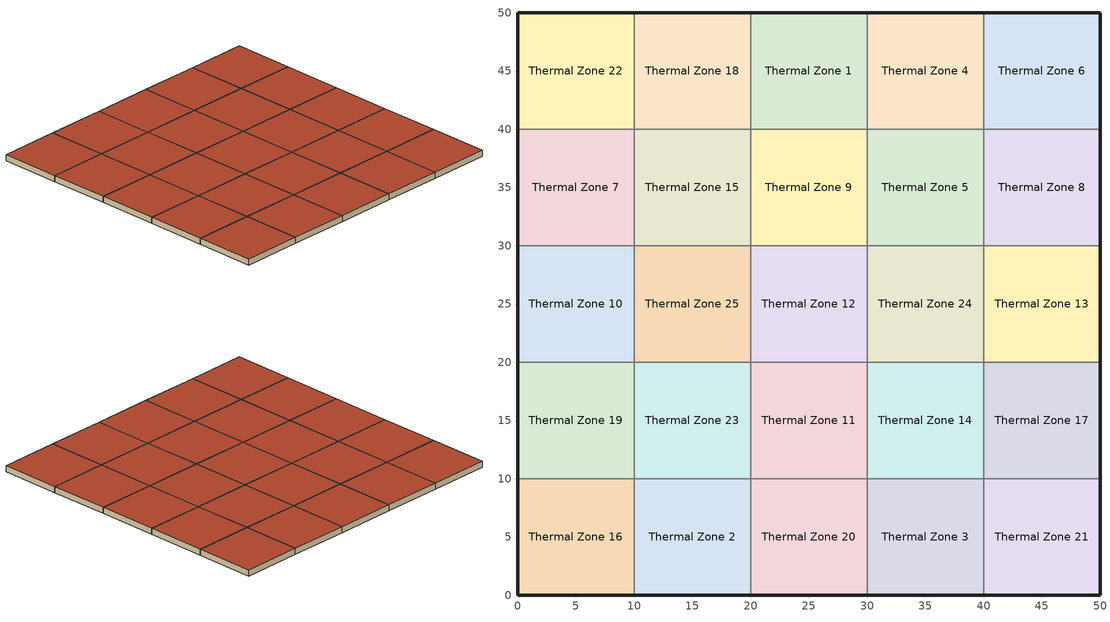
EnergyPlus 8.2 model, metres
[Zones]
Thermal Zone 1
 floor ground (ASHRAE 90.1-2004 ExtWall Mass ClimateZone 6): 20,40 20,50 30,50 30,40 z0
 wall outside (ASHRAE 90.1-2004 ExtWall Mass ClimateZone 6): 30,50 20,50 z0:1
 wall to Thermal Zone 18 (ASHRAE 90.1-2004 ExtWall Mass ClimateZone 6 Reversed): 20,50 20,40 z0:1
 wall to Thermal Zone 4 (ASHRAE 90.1-2004 ExtWall Mass ClimateZone 6): 30,40 30,50 z0:1
 wall to Thermal Zone 9 (ASHRAE 90.1-2004 ExtWall Mass ClimateZone 6 Reversed): 20,40 30,40 z0:1
 roof outside (ASHRAE 90.1-2004 ExtWall Mass ClimateZone 6): 30,40 30,50 20,50 20,40 z1
Thermal Zone 10
 floor ground (ASHRAE 90.1-2004 ExtWall Mass ClimateZone 6): 0,20 0,30 10,30 10,20 z0
 wall outside (ASHRAE 90.1-2004 ExtWall Mass ClimateZone 6): 0,30 0,20 z0:1
 wall to Thermal Zone 7 (ASHRAE 90.1-2004 ExtWall Mass ClimateZone 6): 10,30 0,30 z0:1
 wall to Thermal Zone 25 (ASHRAE 90.1-2004 ExtWall Mass ClimateZone 6): 10,20 10,30 z0:1
 wall to Thermal Zone 19 (ASHRAE 90.1-2004 ExtWall Mass ClimateZone 6 Reversed): 0,20 10,20 z0:1
 roof outside (ASHRAE 90.1-2004 ExtWall Mass ClimateZone 6): 10,20 10,30 0,30 0,20 z1
Thermal Zone 11
 floor ground (ASHRAE 90.1-2004 ExtWall Mass ClimateZone 6): 20,10 20,20 30,20 30,10 z0
 wall to Thermal Zone 23 (ASHRAE 90.1-2004 ExtWall Mass ClimateZone 6 Reversed): 20,20 20,10 z0:1
 wall to Thermal Zone 12 (ASHRAE 90.1-2004 ExtWall Mass ClimateZone 6): 30,20 20,20 z0:1
 wall to Thermal Zone 14 (ASHRAE 90.1-2004 ExtWall Mass ClimateZone 6): 30,10 30,20 z0:1
 wall to Thermal Zone 20 (ASHRAE 90.1-2004 ExtWall Mass ClimateZone 6 Reversed): 20,10 30,10 z0:1
 roof outside (ASHRAE 90.1-2004 ExtWall Mass ClimateZone 6): 30,10 30,20 20,20 20,10 z1
Thermal Zone 12
 floor ground (ASHRAE 90.1-2004 ExtWall Mass ClimateZone 6): 20,20 20,30 30,30 30,20 z0
 wall to Thermal Zone 25 (ASHRAE 90.1-2004 ExtWall Mass ClimateZone 6 Reversed): 20,30 20,20 z0:1
 wall to Thermal Zone 9 (ASHRAE 90.1-2004 ExtWall Mass ClimateZone 6 Reversed): 30,30 20,30 z0:1
 wall to Thermal Zone 24 (ASHRAE 90.1-2004 ExtWall Mass ClimateZone 6): 30,20 30,30 z0:1
 roof outside (ASHRAE 90.1-2004 ExtWall Mass ClimateZone 6): 30,20 30,30 20,30 20,20 z1
Thermal Zone 13
 floor ground (ASHRAE 90.1-2004 ExtWall Mass ClimateZone 6): 40,20 40,30 50,30 50,20 z0
 wall outside (ASHRAE 90.1-2004 ExtWall Mass ClimateZone 6): 50,20 50,30 z0:1
 wall to Thermal Zone 24 (ASHRAE 90.1-2004 ExtWall Mass ClimateZone 6 Reversed): 40,30 40,20 z0:1
 wall to Thermal Zone 8 (ASHRAE 90.1-2004 ExtWall Mass ClimateZone 6 Reversed): 50,30 40,30 z0:1
 wall to Thermal Zone 17 (ASHRAE 90.1-2004 ExtWall Mass ClimateZone 6 Reversed): 40,20 50,20 z0:1
 roof outside (ASHRAE 90.1-2004 ExtWall Mass ClimateZone 6): 50,20 50,30 40,30 40,20 z1
Thermal Zone 14
 floor ground (ASHRAE 90.1-2004 ExtWall Mass ClimateZone 6): 30,10 30,20 40,20 40,10 z0
 wall to Thermal Zone 24 (ASHRAE 90.1-2004 ExtWall Mass ClimateZone 6): 40,20 30,20 z0:1
 wall to Thermal Zone 17 (ASHRAE 90.1-2004 ExtWall Mass ClimateZone 6): 40,10 40,20 z0:1
 wall to Thermal Zone 3 (ASHRAE 90.1-2004 ExtWall Mass ClimateZone 6 Reversed): 30,10 40,10 z0:1
 roof outside (ASHRAE 90.1-2004 ExtWall Mass ClimateZone 6): 40,10 40,20 30,20 30,10 z1
Thermal Zone 15
 floor ground (ASHRAE 90.1-2004 ExtWall Mass ClimateZone 6): 10,30 10,40 20,40 20,30 z0
 wall to Thermal Zone 9 (ASHRAE 90.1-2004 ExtWall Mass ClimateZone 6): 20,30 20,40 z0:1
 wall to Thermal Zone 25 (ASHRAE 90.1-2004 ExtWall Mass ClimateZone 6): 10,30 20,30 z0:1
 wall to Thermal Zone 7 (ASHRAE 90.1-2004 ExtWall Mass ClimateZone 6 Reversed): 10,40 10,30 z0:1
 wall to Thermal Zone 18 (ASHRAE 90.1-2004 ExtWall Mass ClimateZone 6 Reversed): 20,40 10,40 z0:1
 roof outside (ASHRAE 90.1-2004 ExtWall Mass ClimateZone 6): 20,30 20,40 10,40 10,30 z1
Thermal Zone 16
 floor ground (ASHRAE 90.1-2004 ExtWall Mass ClimateZone 6): 0,0 0,10 10,10 10,0 z0
 wall outside (ASHRAE 90.1-2004 ExtWall Mass ClimateZone 6): 0,10 0,0 10,0 z0:1
 wall to Thermal Zone 19 (ASHRAE 90.1-2004 ExtWall Mass ClimateZone 6): 10,10 0,10 z0:1
 wall to Thermal Zone 2 (ASHRAE 90.1-2004 ExtWall Mass ClimateZone 6): 10,0 10,10 z0:1
 roof outside (ASHRAE 90.1-2004 ExtWall Mass ClimateZone 6): 10,0 10,10 0,10 0,0 z1
Thermal Zone 17
 floor ground (ASHRAE 90.1-2004 ExtWall Mass ClimateZone 6): 40,10 40,20 50,20 50,10 z0
 wall outside (ASHRAE 90.1-2004 ExtWall Mass ClimateZone 6): 50,10 50,20 z0:1
 wall to Thermal Zone 21 (ASHRAE 90.1-2004 ExtWall Mass ClimateZone 6 Reversed): 40,10 50,10 z0:1
 roof outside (ASHRAE 90.1-2004 ExtWall Mass ClimateZone 6): 50,10 50,20 40,20 40,10 z1
Thermal Zone 18
 floor ground (ASHRAE 90.1-2004 ExtWall Mass ClimateZone 6): 10,40 10,50 20,50 20,40 z0
 wall outside (ASHRAE 90.1-2004 ExtWall Mass ClimateZone 6): 20,50 10,50 z0:1
 wall to Thermal Zone 22 (ASHRAE 90.1-2004 ExtWall Mass ClimateZone 6 Reversed): 10,50 10,40 z0:1
 roof outside (ASHRAE 90.1-2004 ExtWall Mass ClimateZone 6): 20,40 20,50 10,50 10,40 z1
Thermal Zone 19
 floor ground (ASHRAE 90.1-2004 ExtWall Mass ClimateZone 6): 0,10 0,20 10,20 10,10 z0
 wall outside (ASHRAE 90.1-2004 ExtWall Mass ClimateZone 6): 0,20 0,10 z0:1
 wall to Thermal Zone 23 (ASHRAE 90.1-2004 ExtWall Mass ClimateZone 6): 10,10 10,20 z0:1
 roof outside (ASHRAE 90.1-2004 ExtWall Mass ClimateZone 6): 10,10 10,20 0,20 0,10 z1
Thermal Zone 2
 floor ground (ASHRAE 90.1-2004 ExtWall Mass ClimateZone 6): 10,0 10,10 20,10 20,0 z0
 wall outside (ASHRAE 90.1-2004 ExtWall Mass ClimateZone 6): 10,0 20,0 z0:1
 wall to Thermal Zone 20 (ASHRAE 90.1-2004 ExtWall Mass ClimateZone 6): 20,0 20,10 z0:1
 wall to Thermal Zone 23 (ASHRAE 90.1-2004 ExtWall Mass ClimateZone 6 Reversed): 20,10 10,10 z0:1
 roof outside (ASHRAE 90.1-2004 ExtWall Mass ClimateZone 6): 20,0 20,10 10,10 10,0 z1
Thermal Zone 20
 floor ground (ASHRAE 90.1-2004 ExtWall Mass ClimateZone 6): 20,0 20,10 30,10 30,0 z0
 wall outside (ASHRAE 90.1-2004 ExtWall Mass ClimateZone 6): 20,0 30,0 z0:1
 wall to Thermal Zone 3 (ASHRAE 90.1-2004 ExtWall Mass ClimateZone 6): 30,0 30,10 z0:1
 roof outside (ASHRAE 90.1-2004 ExtWall Mass ClimateZone 6): 30,0 30,10 20,10 20,0 z1
Thermal Zone 21
 floor ground (ASHRAE 90.1-2004 ExtWall Mass ClimateZone 6): 40,0 40,10 50,10 50,0 z0
 wall outside (ASHRAE 90.1-2004 ExtWall Mass ClimateZone 6): 40,0 50,0 50,10 z0:1
 wall to Thermal Zone 3 (ASHRAE 90.1-2004 ExtWall Mass ClimateZone 6 Reversed): 40,10 40,0 z0:1
 roof outside (ASHRAE 90.1-2004 ExtWall Mass ClimateZone 6): 50,0 50,10 40,10 40,0 z1
Thermal Zone 22
 floor ground (ASHRAE 90.1-2004 ExtWall Mass ClimateZone 6): 0,40 0,50 10,50 10,40 z0
 wall outside (ASHRAE 90.1-2004 ExtWall Mass ClimateZone 6): 10,50 0,50 0,40 z0:1
 wall to Thermal Zone 7 (ASHRAE 90.1-2004 ExtWall Mass ClimateZone 6): 0,40 10,40 z0:1
 roof outside (ASHRAE 90.1-2004 ExtWall Mass ClimateZone 6): 10,40 10,50 0,50 0,40 z1
Thermal Zone 23
 floor ground (ASHRAE 90.1-2004 ExtWall Mass ClimateZone 6): 10,10 10,20 20,20 20,10 z0
 wall to Thermal Zone 25 (ASHRAE 90.1-2004 ExtWall Mass ClimateZone 6): 20,20 10,20 z0:1
 roof outside (ASHRAE 90.1-2004 ExtWall Mass ClimateZone 6): 20,10 20,20 10,20 10,10 z1
Thermal Zone 24
 floor ground (ASHRAE 90.1-2004 ExtWall Mass ClimateZone 6): 30,20 30,30 40,30 40,20 z0
 wall to Thermal Zone 5 (ASHRAE 90.1-2004 ExtWall Mass ClimateZone 6 Reversed): 40,30 30,30 z0:1
 roof outside (ASHRAE 90.1-2004 ExtWall Mass ClimateZone 6): 40,20 40,30 30,30 30,20 z1
Thermal Zone 25
 floor ground (ASHRAE 90.1-2004 ExtWall Mass ClimateZone 6): 10,20 10,30 20,30 20,20 z0
 roof outside (ASHRAE 90.1-2004 ExtWall Mass ClimateZone 6): 20,20 20,30 10,30 10,20 z1
Thermal Zone 3
 floor ground (ASHRAE 90.1-2004 ExtWall Mass ClimateZone 6): 30,0 30,10 40,10 40,0 z0
 wall outside (ASHRAE 90.1-2004 ExtWall Mass ClimateZone 6): 30,0 40,0 z0:1
 roof outside (ASHRAE 90.1-2004 ExtWall Mass ClimateZone 6): 40,0 40,10 30,10 30,0 z1
Thermal Zone 4
 floor ground (ASHRAE 90.1-2004 ExtWall Mass ClimateZone 6): 30,40 30,50 40,50 40,40 z0
 wall outside (ASHRAE 90.1-2004 ExtWall Mass ClimateZone 6): 40,50 30,50 z0:1
 wall to Thermal Zone 6 (ASHRAE 90.1-2004 ExtWall Mass ClimateZone 6): 40,40 40,50 z0:1
 wall to Thermal Zone 5 (ASHRAE 90.1-2004 ExtWall Mass ClimateZone 6 Reversed): 30,40 40,40 z0:1
 roof outside (ASHRAE 90.1-2004 ExtWall Mass ClimateZone 6): 40,40 40,50 30,50 30,40 z1
Thermal Zone 5
 floor ground (ASHRAE 90.1-2004 ExtWall Mass ClimateZone 6): 30,30 30,40 40,40 40,30 z0
 wall to Thermal Zone 9 (ASHRAE 90.1-2004 ExtWall Mass ClimateZone 6 Reversed): 30,40 30,30 z0:1
 wall to Thermal Zone 8 (ASHRAE 90.1-2004 ExtWall Mass ClimateZone 6): 40,30 40,40 z0:1
 roof outside (ASHRAE 90.1-2004 ExtWall Mass ClimateZone 6): 40,30 40,40 30,40 30,30 z1
Thermal Zone 6
 floor ground (ASHRAE 90.1-2004 ExtWall Mass ClimateZone 6): 40,40 40,50 50,50 50,40 z0
 wall outside (ASHRAE 90.1-2004 ExtWall Mass ClimateZone 6): 50,40 50,50 40,50 z0:1
 wall to Thermal Zone 8 (ASHRAE 90.1-2004 ExtWall Mass ClimateZone 6 Reversed): 40,40 50,40 z0:1
 roof outside (ASHRAE 90.1-2004 ExtWall Mass ClimateZone 6): 50,40 50,50 40,50 40,40 z1
Thermal Zone 7
 floor ground (ASHRAE 90.1-2004 ExtWall Mass ClimateZone 6): 0,30 0,40 10,40 10,30 z0
 wall outside (ASHRAE 90.1-2004 ExtWall Mass ClimateZone 6): 0,40 0,30 z0:1
 roof outside (ASHRAE 90.1-2004 ExtWall Mass ClimateZone 6): 10,30 10,40 0,40 0,30 z1
Thermal Zone 8
 floor ground (ASHRAE 90.1-2004 ExtWall Mass ClimateZone 6): 40,30 40,40 50,40 50,30 z0
 wall outside (ASHRAE 90.1-2004 ExtWall Mass ClimateZone 6): 50,30 50,40 z0:1
 roof outside (ASHRAE 90.1-2004 ExtWall Mass ClimateZone 6): 50,30 50,40 40,40 40,30 z1
Thermal Zone 9
 floor ground (ASHRAE 90.1-2004 ExtWall Mass ClimateZone 6): 20,30 20,40 30,40 30,30 z0
 roof outside (ASHRAE 90.1-2004 ExtWall Mass ClimateZone 6): 30,30 30,40 20,40 20,30 z1
[Building]
Building 1: North Axis {deg}=0
[Material] Thermal Absorptance=0.9
Name | Roughness | Thickness {m} | Conductivity {W/m-K} | Density {kg/m3} | Specific Heat {J/kg-K} | Solar Absorptance | Visible Absorptance
1/2IN Gypsum | Smooth | 0.0127 | 0.16 | 784.9 | 830 | 0.4 | 0.4
1IN Stucco | Smooth | 0.0253 | 0.6918 | 1858 | 837 | 0.92 | 0.92
8IN CONCRETE HW RefBldg | Rough | 0.2032 | 1.311 | 2240 | 836.8 | 0.7 | 0.7
Mass NonRes Wall Insulation-1.69 | MediumRough | 0.0623673 | 0.049 | 265 | 836.8 | 0.7 | 0.7
[Construction]
ASHRAE 90.1-2004 ExtWall Mass ClimateZone 6: 1IN Stucco, 8IN CONCRETE HW RefBldg, Mass NonRes Wall Insulation-1.69, 1/2IN Gypsum
ASHRAE 90.1-2004 ExtWall Mass ClimateZone 6 Reversed: 1/2IN Gypsum, Mass NonRes Wall Insulation-1.69, 8IN CONCRETE HW RefBldg, 1IN Stucco
[Zone]
Thermal Zone 1; Thermal Zone 10; Thermal Zone 11; Thermal Zone 12; Thermal Zone 13; Thermal Zone 14; Thermal Zone 15; Thermal Zone 16; Thermal Zone 17; Thermal Zone 18; Thermal Zone 19; Thermal Zone 2; Thermal Zone 20; Thermal Zone 21; Thermal Zone 22; Thermal Zone 23; Thermal Zone 24; Thermal Zone 25; Thermal Zone 3; Thermal Zone 4; Thermal Zone 5; Thermal Zone 6; Thermal Zone 7; Thermal Zone 8; Thermal Zone 9
